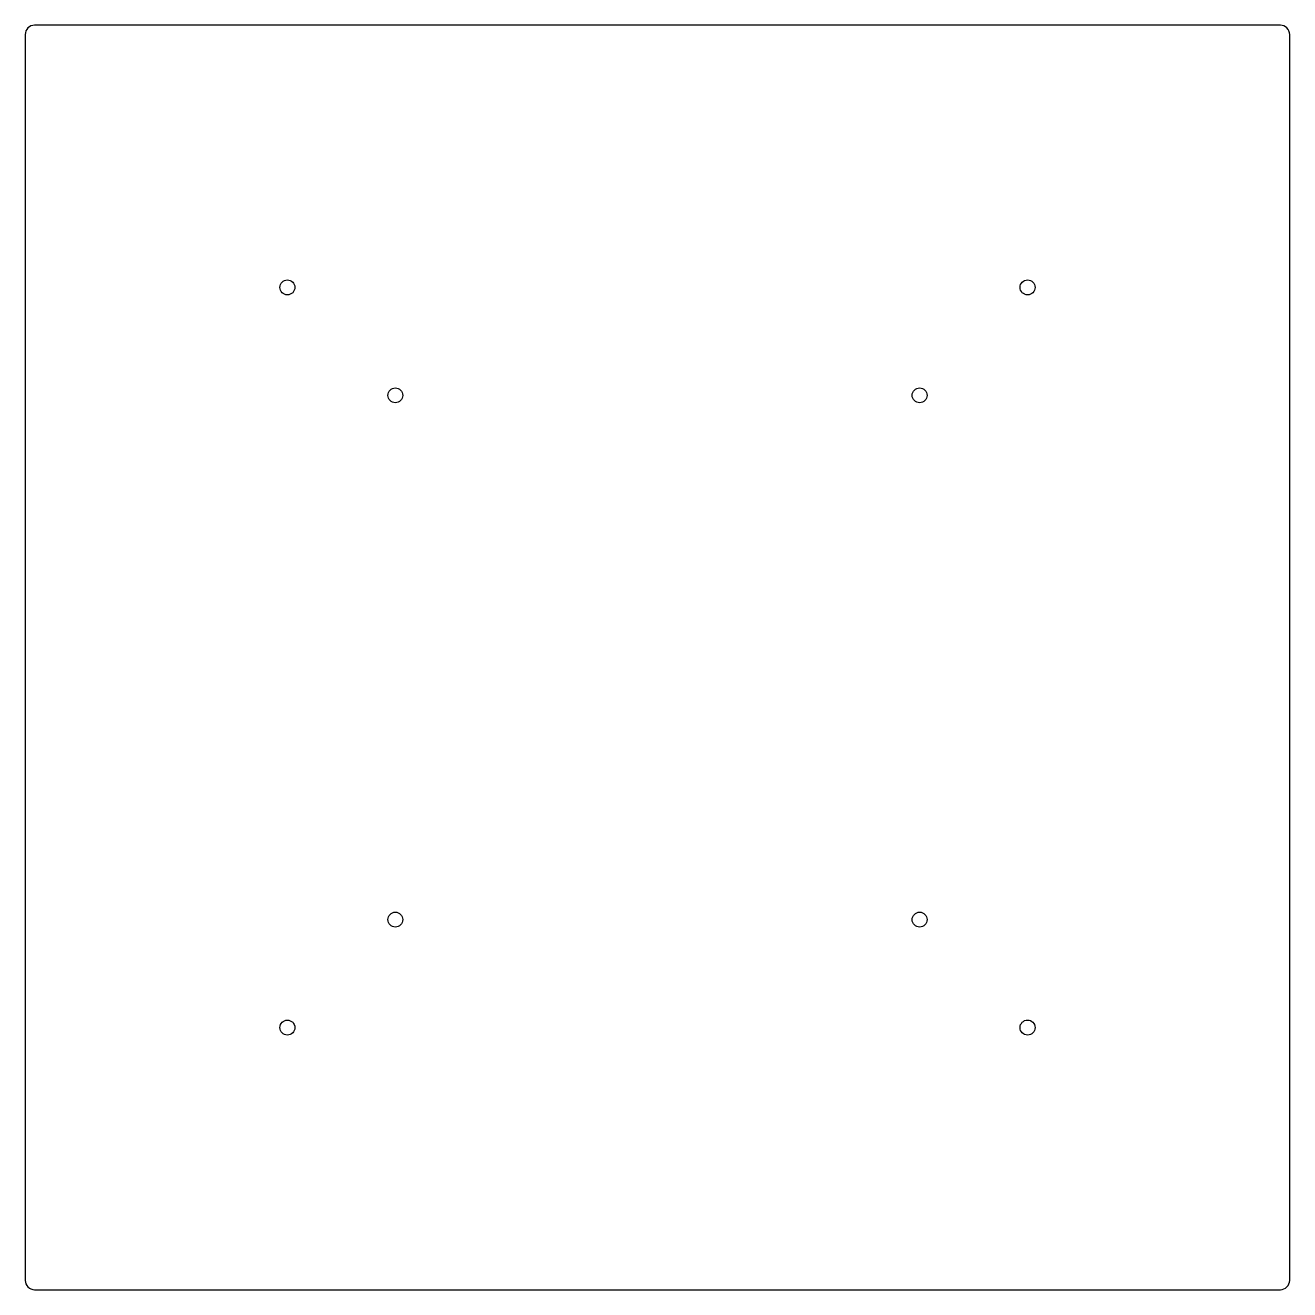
# Model space of a CAD drawing. Header units: millimetres. Extents: x -362 to 48, y -94 to 316.
import ezdxf

# ---------------------------------------------------------------- set-up
doc = ezdxf.new("R2010")
doc.units = ezdxf.units.MM
doc.layers.get('0').update_dxf_attribs({"linetype": 'CONTINUOUS'})

msp = doc.modelspace()

# ---------------------------------------------------------------- linework, layer by layer
msp.add_lwpolyline([(44.54, -94.02, 0.414214), (47.54, -91.02), (47.54, 312.98, 0.414214), (44.54, 315.98), (-359.46, 315.98, 0.414214), (-362.46, 312.98), (-362.46, -91.02, 0.414214), (-359.46, -94.02)], format="xyb", close=True)
for centre, radius in [((-277.46, 230.98), 2.42), ((-37.46, 230.98), 2.43), ((-242.46, 195.98), 2.42), ((-72.46, 195.98), 2.42), ((-242.46, 25.98), 2.42), ((-72.46, 25.98), 2.42), ((-277.46, -9.02), 2.42), ((-37.46, -9.02), 2.43)]:
    msp.add_circle(centre, radius)

doc.saveas('drawing.dxf')
